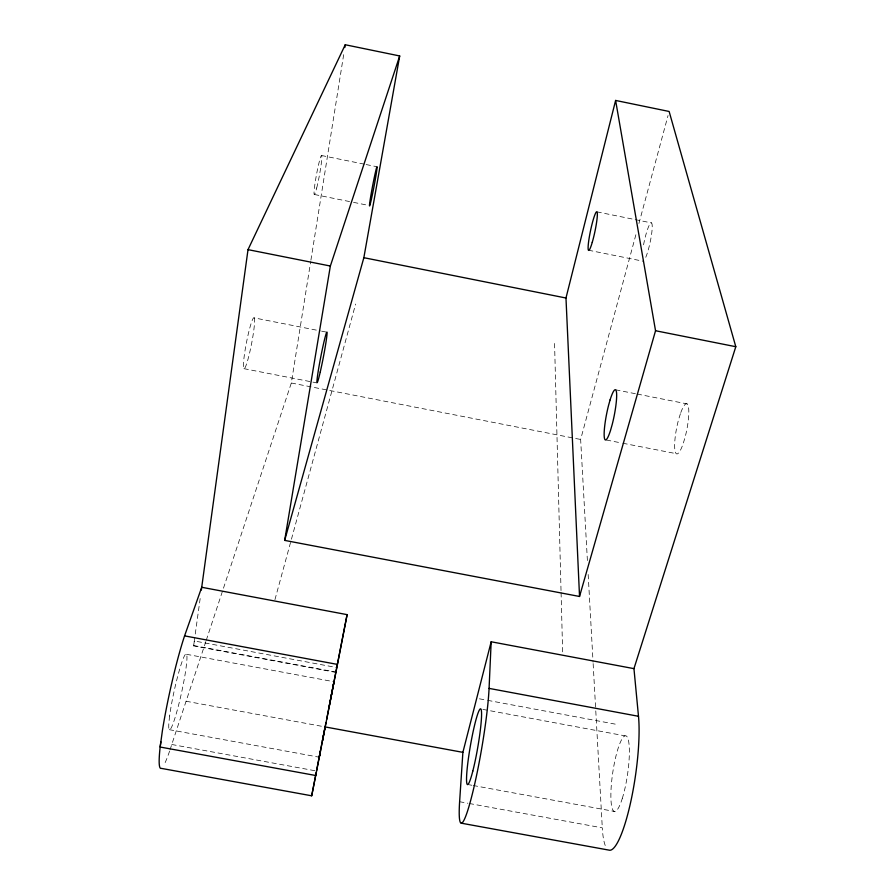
<?xml version="1.0" encoding="UTF-8"?>
<svg xmlns="http://www.w3.org/2000/svg" width="895" height="895" viewBox="0 0 895 895"><rect width="100%" height="100%" fill="white"/><g stroke="black" fill="none" stroke-linecap="round" stroke-linejoin="round"><path stroke-width="0.67" stroke-dasharray="4.47 3.36" d="M335.782 672.38L193.622 645.888L200.391 596.92M193.622 645.888L194.327 640.977L336.733 667.547M206.264 640.249L291.322 383.004L310.699 261.508M310.912 260.132L343.926 53.029M587.4 560.572L580.642 439.456L636.725 231.604M638.918 223.504L668.05 115.522M274.944 599.65L355.617 304.065M170.028 749.842A77.697 7.585 -77.6 0 0 171.762 744.495L205.828 641.581M169.3 729.671L319.246 757.204M467.738 784.501L471.866 785.262M473.242 785.508L614.876 811.519M171.762 744.495L316.506 771.009M459.616 801.73L467.85 803.24M469.215 803.486L602.301 827.853A76.634 14.924 -81.6 0 0 606.172 847.475M186.093 701.244L325.086 726.908M193.734 645.563L335.838 672.055M479.44 698.816L486.287 700.091M487.652 700.349L616.331 724.335M482.886 709.399L624.978 735.835M186.529 654.301L333.992 681.744M243.955 368.662L311.572 381.863M312.914 382.12L316.975 382.915M606.418 440.027L621.477 442.969M622.853 443.238L676.24 453.664M291.322 383.004L580.642 439.456M254.124 317.87A25.944 2.618 -79 0 1 248.351 357.933A25.944 2.618 -79 0 1 244.525 353.883A25.944 2.618 -79 0 1 254.124 317.87L320.265 330.893M321.618 331.161L327.011 332.224M615.637 389.817L635.853 393.8M637.206 394.057L687.058 403.88M314.481 194.506L352.183 202.091M353.525 202.359L368.337 205.335M588.474 250.208L642.722 261.127M321.45 155.495L364.78 164.266M366.133 164.546L376.963 166.738M596.965 211.869L633.783 219.32M635.148 219.599L651.515 222.911M588.172 574.489L593.061 662.188M593.139 663.587L595.701 709.522M595.779 710.91L602.301 827.853M554.564 343.456L561.042 591.203M561.087 592.602L562.686 653.842M169.602 751.106A77.697 7.585 -77.6 0 1 163.942 764.99M643.561 244.805A19.679 2.976 -77.8 0 1 650.083 223.75A19.679 2.976 -77.8 0 1 651.739 233.058A19.679 2.976 -77.8 0 1 645.787 257.279M169.614 716L168.875 722.869A38.809 3.781 -77.6 0 0 174.972 717.991A38.809 3.781 -77.6 0 0 185.992 668.464L186.764 661.673A38.809 3.781 -77.6 0 0 180.756 665.634A38.809 3.781 -77.6 0 0 169.614 716M680.413 413.691L678.678 419.296A25.586 5.157 -78.8 0 0 674.975 450.521A25.586 5.157 -78.8 0 0 682.907 444.379L684.709 438.651A25.586 5.157 -78.8 0 0 688.479 407.08A25.586 5.157 -78.8 0 0 680.413 413.691M316.685 188.028A19.88 1.499 -79.5 0 0 321.775 155.875A19.88 1.499 -79.5 0 0 315.364 181.159A19.88 1.499 -79.5 0 0 316.685 188.028M622.249 798.575A38.284 7.451 -81.6 0 0 626.847 736.473A38.284 7.451 -81.6 0 0 611.263 785.877A38.284 7.451 -81.6 0 0 622.249 798.575"/><path stroke-width="1.34" d="M491.176 641.771L462.883 752.348L459.616 801.73A76.948 7.563 -80.3 0 0 471.385 797.702A76.948 7.563 -80.3 0 0 489.073 688.389L491.176 641.771L633.951 668.643L638.493 716.291A76.634 14.924 -81.6 0 1 631.009 800.622A76.634 14.924 -81.6 0 1 609.708 850.25L461.384 823.199M633.951 668.643L735.802 346.712L669.136 111.472L615.615 100.441L655.543 330.736L579.535 596.473L284.666 540.39L363.851 257.693L399.696 55.96L345.246 44.75L248.016 249.638L201.341 590.029M344.81 47.513L345.246 44.75M284.666 540.39L330.356 266.028L399.696 55.96M160.865 741.854L160.149 747.034A77.697 7.585 -77.6 0 0 161.212 768.357L311.695 795.8L316.259 772.262M319.974 753.355L319.246 757.204L320.522 750.748M316.506 771.009L325.086 726.908L462.883 752.348M322.457 740.601L326.004 722.478M329.304 705.842L333.992 681.744L332.604 688.77M323.509 735.511L315.7 775.506L160.149 747.034L162.398 730.689A77.697 7.585 -77.6 0 1 184.571 635.875L201.722 587.277L347.103 614.641L326.641 719.625M322.603 740.288L347.103 614.641M331.295 695.437L332.347 690.045M315.7 775.506L311.695 795.8M579.535 596.473L565.976 298.013L615.615 100.441M489.073 688.389L638.493 716.291M184.571 635.875L337.426 664.403M363.851 257.693L565.976 298.013M248.016 249.638L330.356 266.028M655.543 330.736L735.802 346.712M610.099 399.875L608.522 405.524A25.642 3.893 -78.8 0 0 604.237 436.704A25.642 3.893 -78.8 0 0 610.58 430.226L612.214 424.454A25.642 3.893 -78.8 0 0 616.565 392.927A25.642 3.893 -78.8 0 0 610.099 399.875M592.266 242.276A19.712 2.237 -78.1 0 0 596.965 211.869A19.712 2.237 -78.1 0 0 588.988 239.054A19.712 2.237 -78.1 0 0 592.266 242.276M320.242 371.996A25.888 1.298 -79 0 0 327.011 332.224A25.888 1.298 -79 0 0 318.676 368.404A25.888 1.298 -79 0 0 320.242 371.996M371.436 199.048A19.847 0.738 -79.2 0 0 377.097 167.063A19.847 0.738 -79.2 0 0 371.403 192.459A19.847 0.738 -79.2 0 0 371.436 199.048M472.817 771.065A38.429 3.77 -80.2 0 0 481.074 709.343A38.429 3.77 -80.2 0 0 468.264 759.508A38.429 3.77 -80.2 0 0 472.817 771.065"/></g></svg>
